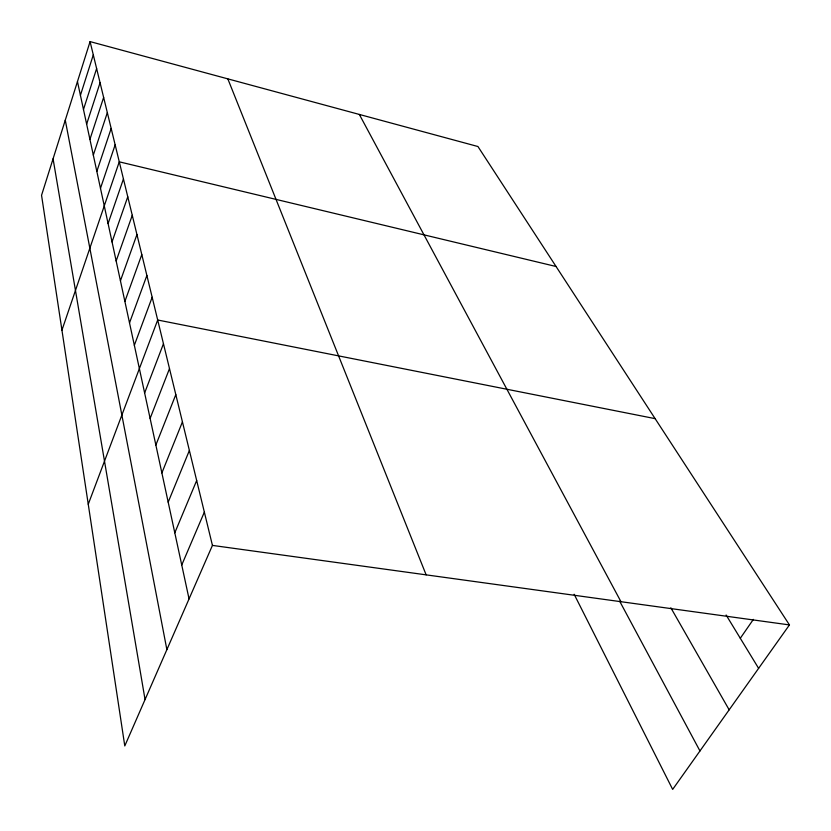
<?xml version="1.0" encoding="UTF-8"?>
<svg xmlns="http://www.w3.org/2000/svg" width="831" height="831" viewBox="0 0 831 831"><rect width="100%" height="100%" fill="white"/><g stroke="black" fill="none" stroke-linecap="round" stroke-linejoin="round"><path stroke-width="1.25" d="M90.08 41.602L41.55 195.295L124.785 745.937L212.435 545.406L90.08 41.602L477.939 146.526L789.45 624.922L672.663 789.398L574.138 594.248M80.42 95.305L93.301 54.846M83.474 109.495L96.625 68.558M86.642 124.172L100.063 82.736M89.925 139.359L103.636 97.424M93.321 155.096L107.334 112.652M96.832 171.415L111.167 128.431M100.478 188.325L115.145 144.812M61.941 330.167L119.269 161.827L556.064 266.502M108.082 223.56L123.435 178.966M112.04 241.914L127.766 196.781M116.153 260.986L132.264 215.291M120.433 280.805L136.938 234.55M124.879 301.435L141.8 254.598M129.511 322.906L146.879 275.487M134.342 345.281L152.166 297.269M88.252 504.261L157.693 320.008L655.14 418.647M144.625 392.98L163.458 343.764M150.12 418.429L169.493 368.611M155.864 445.052L175.808 394.621M161.879 472.932L182.436 421.888M168.184 502.153L189.375 450.485M174.79 532.806L196.677 480.526M181.74 565.018L204.353 512.125M740.296 638.27L753.385 619.375M212.435 545.406L789.45 624.922M726.117 615.002L758.62 668.353M670.846 607.783L729.161 709.819M359.335 114.439L620.965 601.706M619.708 601.27L699.962 750.954M227.829 78.862L426.137 574.855M77.46 81.583L189.053 598.902M65.275 120.163L166.875 649.624M53.07 158.814L145.051 699.567"/></g></svg>
